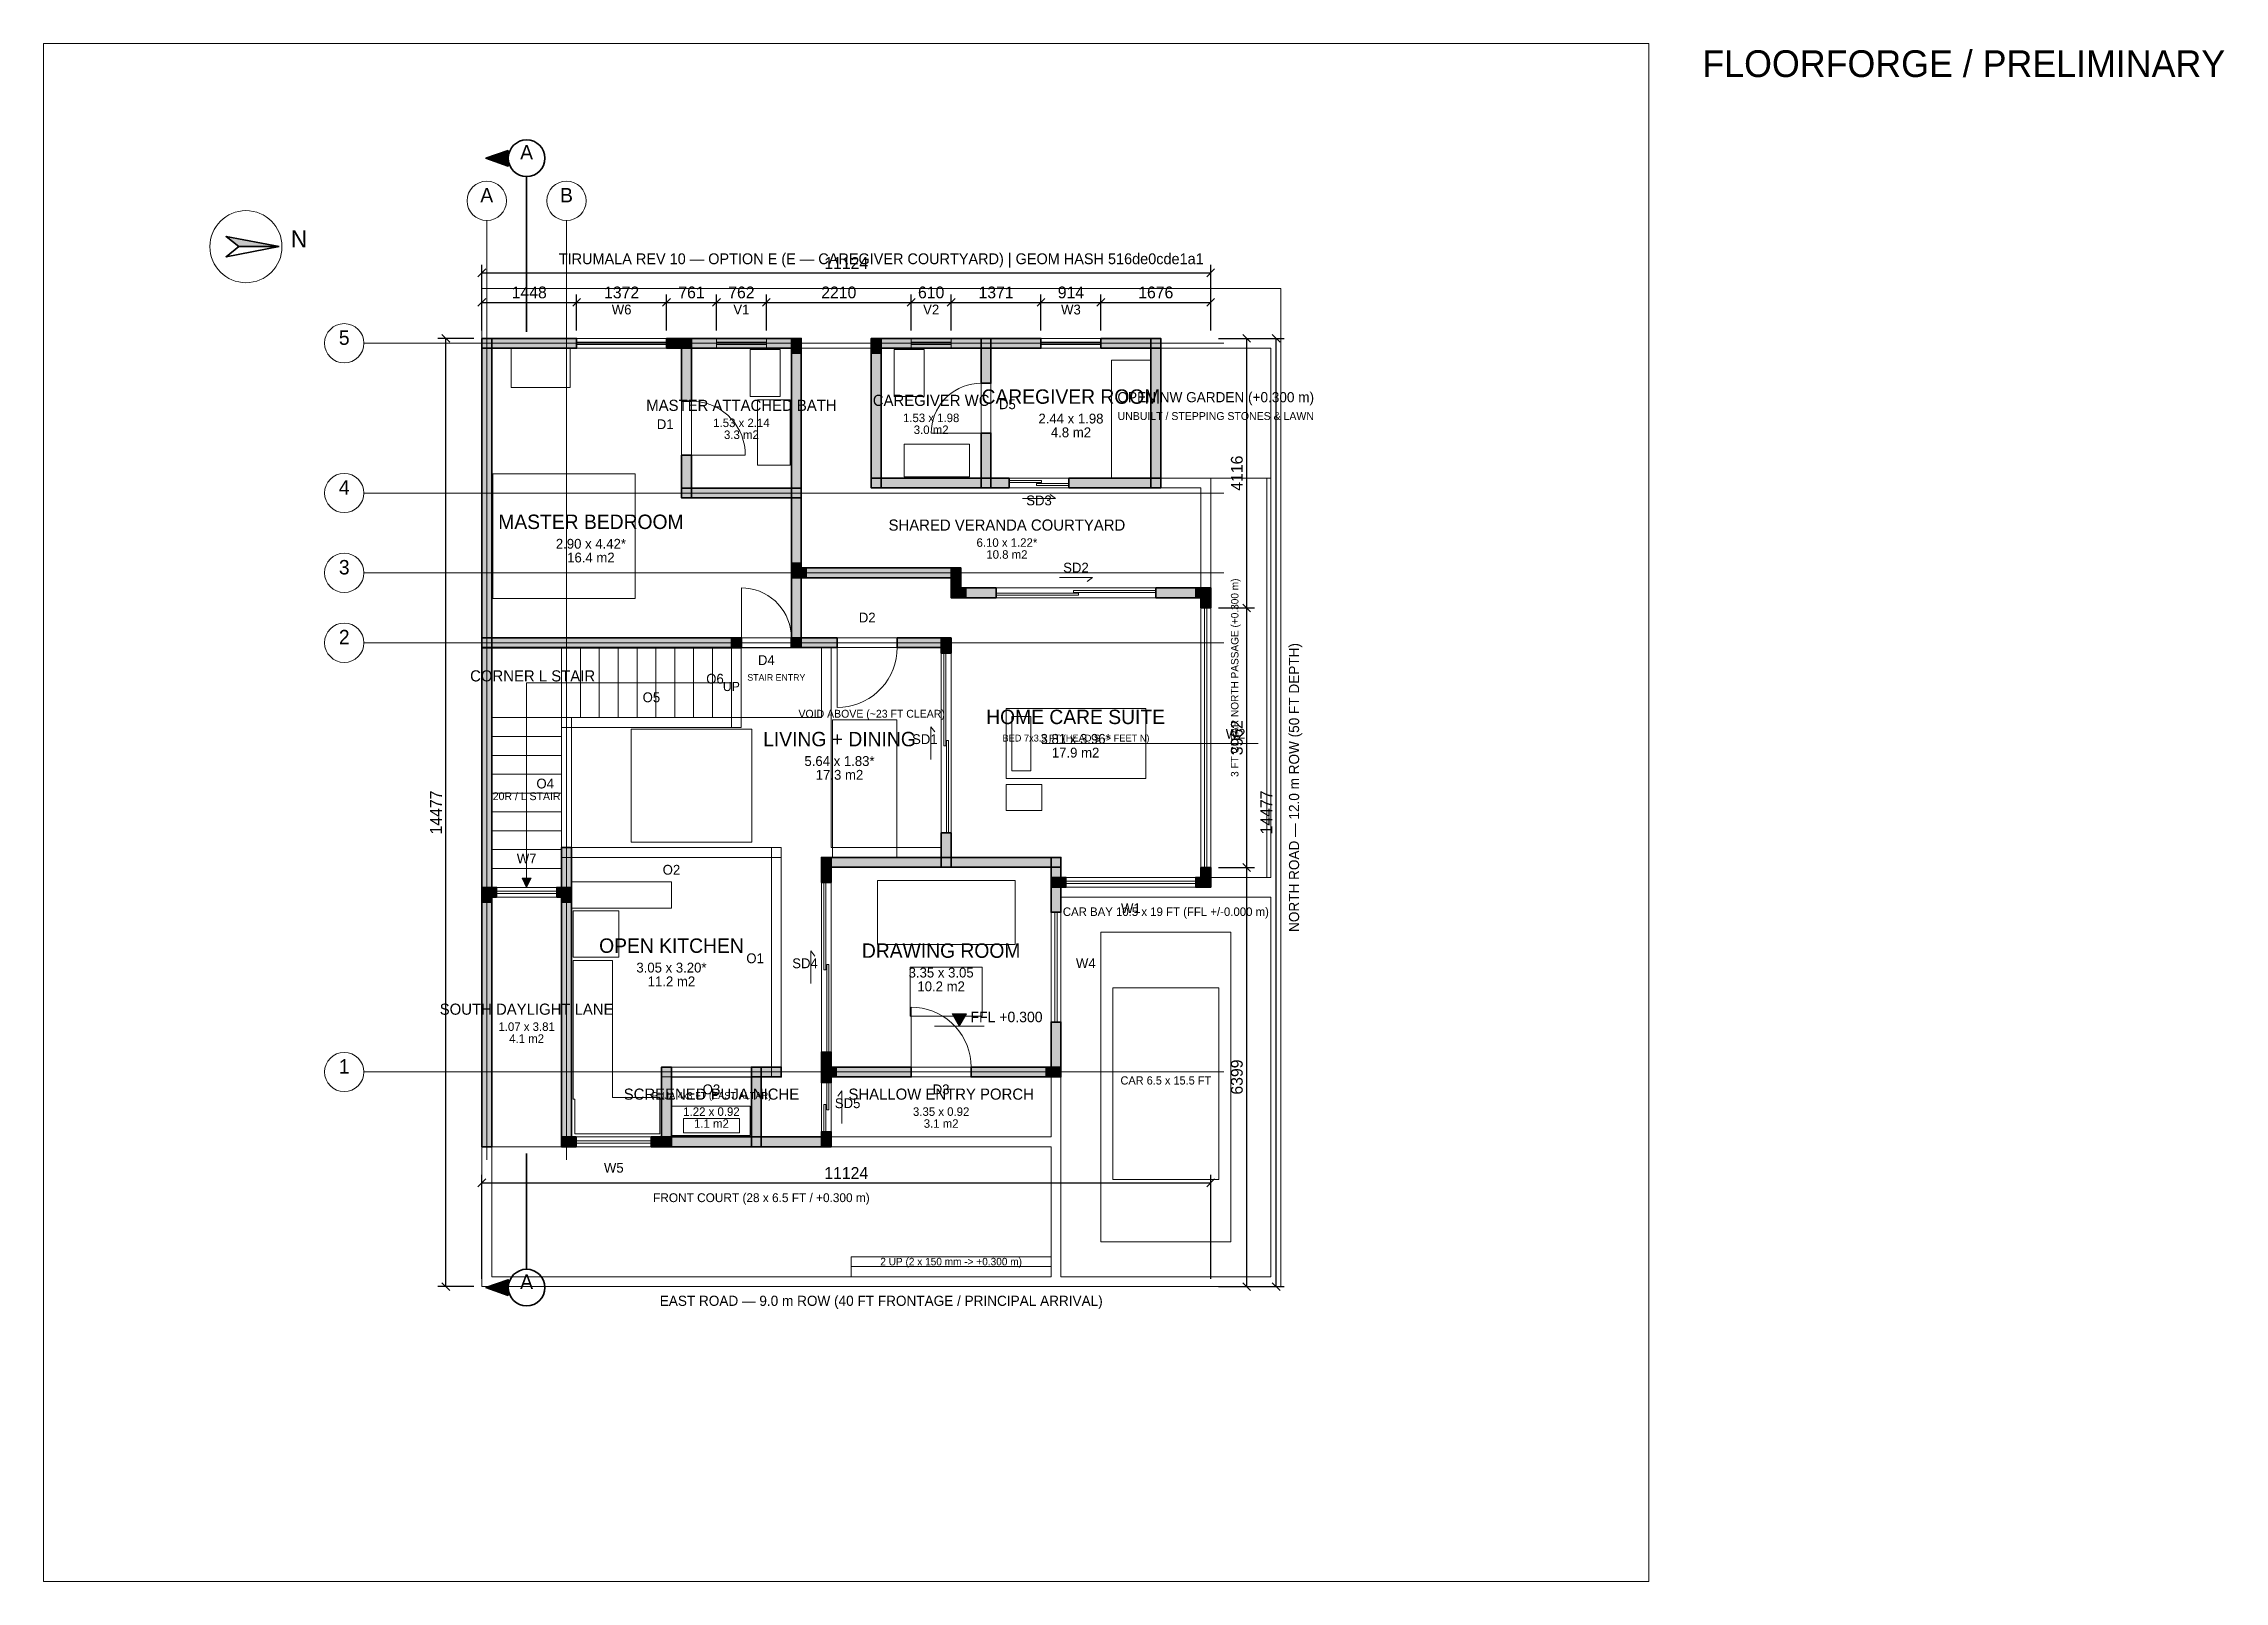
# Paper-space layout 'GROUND' of a CAD drawing. Header units: millimetres. Extents: x 20 to 346, y 30 to 260.
# The model-space entities are those that its viewports show. They can reach past a viewport. Long polylines and large blocks are cut down to what shows.
import ezdxf
from ezdxf.enums import TextEntityAlignment as Align

# ---------------------------------------------------------------- set-up
doc = ezdxf.new("R2010")
doc.units = ezdxf.units.MM
for name, color, linetype, lineweight in [('A-ANNO', 7, 'Continuous', 18), ('A-DIMS', 7, 'Continuous', 13), ('A-DOOR', 3, 'Continuous', 18), ('A-FLOR', 8, 'Continuous', 13), ('A-FURN', 8, 'Continuous', 13), ('A-GRID', 8, 'Continuous', 13), ('A-LAND', 3, 'Continuous', 13), ('A-LEVL', 7, 'Continuous', 13), ('A-SECT', 1, 'Continuous', 35), ('A-SITE', 8, 'Continuous', 18), ('A-STAIR', 7, 'Continuous', 18), ('A-TAGS', 1, 'Continuous', 13), ('A-WALL', 7, 'Continuous', 35), ('A-WIND', 4, 'Continuous', 18)]:
    doc.layers.add(name, color=color, linetype=linetype, lineweight=lineweight)
doc.dimstyles.new('FF-ARCH', dxfattribs={"dimtxt": 180, "dimasz": 90, "dimexe": 120, "dimexo": 120, "dimgap": 60, "dimtad": 1, "dimdec": 0, "dimtsz": 60, "dimcen": 2.5, "dimazin": 3, "dimtfac": 1, "dimtmove": 0, "dimatfit": 3})

msp = doc.modelspace()

# ---------------------------------------------------------------- hatches: boundary and pattern name
at = {"layer": 'A-LEVL'}
msp.add_hatch(color=7, dxfattribs=at).paths.add_polyline_path([(7178, 4167), (7398, 4167), (7288, 3977)])
at = {"layer": 'A-SECT'}
for points in [[(404, 17347), (64, 17227), (404, 17107)], [(404, -135), (64, -15), (404, 105)]]:
    msp.add_hatch(color=7, dxfattribs=at).paths.add_polyline_path(points)
at = {"layer": 'A-STAIR'}
msp.add_hatch(color=7, dxfattribs=at).paths.add_polyline_path([(684.5, 6096), (754.5, 6236), (614.5, 6236)])
at = {"layer": 'A-WALL'}
for points in [[(-3093, 15877), (-3901.5, 16031), (-3709, 15877)], [(1, 14402), (1, 14477), (151, 14477), (151, 9830), (151, 9755), (1, 9755), (1, 14402)], [(76, 14327), (1, 14327), (1, 14477), (1448, 14477), (1448, 14327), (76, 14327)], [(3199, 14477), (3199, 14327), (2820, 14327), (2820, 14477), (3124, 14477), (3199, 14477)], [(3049, 14477), (3199, 14477), (3199, 13518), (3049, 13518), (3049, 14402), (3049, 14477)], [(4801, 14477), (4876, 14477), (4876, 14327), (3124, 14327), (3049, 14327), (3049, 14477), (4801, 14477)], [(4726, 14402), (4726, 14477), (4876, 14477), (4876, 14327), (4876, 14252), (4726, 14252), (4726, 14402)], [(4726, 14327), (4726, 14402), (4876, 14402), (4876, 12116), (4876, 12041), (4726, 12041), (4726, 14327)], [(5945, 14402), (5945, 14477), (6095, 14477), (6095, 14327), (6095, 14252), (5945, 14252), (5945, 14402)], [(7696, 14477), (7771, 14477), (7771, 14327), (6020, 14327), (5945, 14327), (5945, 14477), (7696, 14477)], [(5945, 14327), (5945, 14402), (6095, 14402), (6095, 12268), (6095, 12193), (5945, 12193), (5945, 14327)], [(7621, 14477), (7771, 14477), (7771, 13792), (7621, 13792), (7621, 14402), (7621, 14477)], [(7696, 14327), (7621, 14327), (7621, 14477), (8534, 14477), (8534, 14327), (7696, 14327)], [(10362, 14477), (10362, 14327), (9448, 14327), (9448, 14477), (10287, 14477), (10362, 14477)], [(10212, 14402), (10212, 14477), (10362, 14477), (10362, 12268), (10362, 12193), (10212, 12193), (10212, 14402)], [(7771, 12268), (7771, 12193), (7621, 12193), (7621, 13030), (7771, 13030), (7771, 12268)], [(3199, 12116), (3199, 12041), (3049, 12041), (3049, 12695), (3199, 12695), (3199, 12116)], [(7696, 12343), (7771, 12343), (7771, 12193), (6020, 12193), (5945, 12193), (5945, 12343), (7696, 12343)], [(7696, 12193), (7621, 12193), (7621, 12343), (8047, 12343), (8047, 12193), (7696, 12193)], [(10362, 12343), (10362, 12193), (8961, 12193), (8961, 12343), (10287, 12343), (10362, 12343)], [(4801, 12191), (4876, 12191), (4876, 12041), (3124, 12041), (3049, 12041), (3049, 12191), (4801, 12191)], [(4726, 12116), (4726, 12191), (4876, 12191), (4876, 10972), (4876, 10897), (4726, 10897), (4726, 12116)], [(4726, 10972), (4726, 11047), (4876, 11047), (4876, 10897), (4876, 10822), (4726, 10822), (4726, 10972)], [(4726, 10897), (4726, 10972), (4876, 10972), (4876, 9830), (4876, 9755), (4726, 9755), (4726, 10897)], [(4876, 10972), (4951, 10972), (4951, 10822), (4801, 10822), (4726, 10822), (4726, 10972), (4876, 10972)], [(7237, 10972), (7312, 10972), (7312, 10822), (4876, 10822), (4801, 10822), (4801, 10972), (7237, 10972)], [(7162, 10897), (7162, 10972), (7312, 10972), (7312, 10667), (7312, 10592), (7162, 10592), (7162, 10897)], [(7162, 10667), (7162, 10742), (7312, 10742), (7312, 10592), (7312, 10517), (7162, 10517), (7162, 10667)], [(7312, 10667), (7387, 10667), (7387, 10517), (7237, 10517), (7162, 10517), (7162, 10667), (7312, 10667)], [(7312, 10517), (7237, 10517), (7237, 10667), (7849, 10667), (7849, 10517), (7312, 10517)], [(11049, 10667), (11049, 10517), (10287, 10517), (10287, 10667), (10974, 10667), (11049, 10667)], [(11049, 10667), (11124, 10667), (11124, 10517), (10974, 10517), (10899, 10517), (10899, 10667), (11049, 10667)], [(10974, 10667), (11124, 10667), (11124, 10361), (10974, 10361), (10974, 10592), (10974, 10667)], [(3884, 9905), (3959, 9905), (3959, 9755), (76, 9755), (1, 9755), (1, 9905), (3884, 9905)], [(1, 9829), (1, 9904), (151, 9904), (151, 6021), (151, 5946), (1, 5946), (1, 9829)], [(3884, 9904), (3959, 9904), (3959, 9754), (76, 9754), (1, 9754), (1, 9904), (3884, 9904)], [(3884, 9755), (3809, 9755), (3809, 9905), (3962, 9905), (3962, 9755), (3884, 9755)], [(4876, 9905), (4876, 9755), (4724, 9755), (4724, 9905), (4801, 9905), (4876, 9905)], [(4801, 9755), (4726, 9755), (4726, 9905), (5425, 9905), (5425, 9755), (4801, 9755)], [(7162, 9905), (7162, 9755), (6339, 9755), (6339, 9905), (7087, 9905), (7162, 9905)], [(7012, 9905), (7162, 9905), (7162, 9670), (7012, 9670), (7012, 9830), (7012, 9905)], [(1218, 6629), (1218, 6704), (1368, 6704), (1368, 6021), (1368, 5946), (1218, 5946), (1218, 6629)], [(7162, 6477), (7162, 6402), (7012, 6402), (7012, 6927), (7162, 6927), (7162, 6477)], [(5183, 6552), (5333, 6552), (5333, 6172), (5183, 6172), (5183, 6477), (5183, 6552)], [(7087, 6552), (7162, 6552), (7162, 6402), (5258, 6402), (5183, 6402), (5183, 6552), (7087, 6552)], [(8763, 6552), (8838, 6552), (8838, 6402), (7087, 6402), (7012, 6402), (7012, 6552), (8763, 6552)], [(8688, 6477), (8688, 6552), (8838, 6552), (8838, 6172), (8838, 6097), (8688, 6097), (8688, 6477)], [(11124, 6172), (11124, 6097), (10974, 6097), (10974, 6399), (11124, 6399), (11124, 6172)], [(1, 6021), (1, 6096), (151, 6096), (151, 5946), (151, 5871), (1, 5871), (1, 6021)], [(151, 6096), (226, 6096), (226, 5946), (76, 5946), (1, 5946), (1, 6096), (151, 6096)], [(1, 5946), (1, 6021), (151, 6021), (151, 2210), (151, 2135), (1, 2135), (1, 5946)], [(151, 5946), (76, 5946), (76, 6096), (189.5, 6096), (189.5, 5946), (151, 5946)], [(1293, 6096), (1368, 6096), (1368, 5946), (1218, 5946), (1143, 5946), (1143, 6096), (1293, 6096)], [(1293, 6096), (1293, 5946), (1179.5, 5946), (1179.5, 6096), (1218, 6096), (1293, 6096)], [(1218, 6021), (1218, 6096), (1368, 6096), (1368, 5946), (1368, 5871), (1218, 5871), (1218, 6021)], [(1218, 5946), (1218, 6021), (1368, 6021), (1368, 2210), (1368, 2135), (1218, 2135), (1218, 5946)], [(8688, 6247), (8838, 6247), (8838, 5715), (8688, 5715), (8688, 6172), (8688, 6247)], [(8763, 6097), (8688, 6097), (8688, 6247), (8915, 6247), (8915, 6097), (8763, 6097)], [(11124, 6247), (11124, 6097), (10896, 6097), (10896, 6247), (11049, 6247), (11124, 6247)], [(8838, 3277), (8838, 3202), (8688, 3202), (8688, 4039), (8838, 4039), (8838, 3277)], [(2744, 3277), (2744, 3352), (2894, 3352), (2894, 2210), (2894, 2135), (2744, 2135), (2744, 3277)], [(4116, 3277), (4116, 3352), (4266, 3352), (4266, 2210), (4266, 2135), (4116, 2135), (4116, 3277)], [(4496, 3352), (4571, 3352), (4571, 3202), (4191, 3202), (4116, 3202), (4116, 3352), (4496, 3352)], [(5333, 3277), (5333, 3202), (5183, 3202), (5183, 3581), (5333, 3581), (5333, 3277)], [(5183, 3277), (5183, 3352), (5333, 3352), (5333, 3202), (5333, 3127), (5183, 3127), (5183, 3277)], [(5333, 3352), (5408, 3352), (5408, 3202), (5258, 3202), (5183, 3202), (5183, 3352), (5333, 3352)], [(5333, 3202), (5258, 3202), (5258, 3352), (6553, 3352), (6553, 3202), (5333, 3202)], [(8763, 3352), (8763, 3202), (7467, 3202), (7467, 3352), (8688, 3352), (8763, 3352)], [(8763, 3352), (8838, 3352), (8838, 3202), (8688, 3202), (8613, 3202), (8613, 3352), (8763, 3352)], [(5183, 3277), (5333, 3277), (5333, 3115), (5183, 3115), (5183, 3202), (5183, 3277)], [(5333, 2285), (5333, 2210), (5183, 2210), (5183, 2365), (5333, 2365), (5333, 2285)], [(5183, 2285), (5183, 2360), (5333, 2360), (5333, 2210), (5333, 2135), (5183, 2135), (5183, 2285)], [(1293, 2135), (1218, 2135), (1218, 2285), (1443, 2285), (1443, 2135), (1293, 2135)], [(2894, 2285), (2894, 2135), (2586, 2135), (2586, 2285), (2819, 2285), (2894, 2285)], [(4191, 2285), (4266, 2285), (4266, 2135), (2819, 2135), (2744, 2135), (2744, 2285), (4191, 2285)], [(5258, 2285), (5333, 2285), (5333, 2135), (4191, 2135), (4116, 2135), (4116, 2285), (5258, 2285)]]:
    msp.add_hatch(color=7, dxfattribs=at).paths.add_polyline_path(points)

# ---------------------------------------------------------------- linework, layer by layer
at = {"layer": 'A-ANNO'}
msp.add_line((8551, 8290.5), (11850, 8290.5), dxfattribs=at)
msp.add_circle((-3599, 15877), 550, dxfattribs=at)
at = {"layer": 'A-DOOR'}
for p, q in [((7621, 13030), (6859, 13030)), ((3199, 12695), (4022, 12695)), ((8254, 12033), (8754, 12033)), ((8754, 12033), (8674, 12093)), ((3962, 9905), (3962, 10667)), ((8818, 10827), (9318, 10827)), ((9318, 10827), (9238, 10767)), ((3809, 8537), (3809, 9904)), ((3959, 8537), (3959, 9904)), ((5425, 9755), (5425, 8841)), ((1218, 6554), (1218, 8687)), ((1218, 8687), (3959, 8687)), ((1368, 6554), (1368, 8687)), ((1218, 8537), (3959, 8537)), ((6852, 8048.5), (6852, 8548.5)), ((6852, 8548.5), (6912, 8468.5)), ((1218, 6704), (4571, 6704)), ((4421, 3202), (4421, 6704)), ((4571, 3202), (4571, 6704)), ((1218, 6554), (4571, 6554)), ((5023, 4626.5), (5023, 5126.5)), ((5023, 5126.5), (5083, 5046.5)), ((6553, 3352), (6553, 4266)), ((2744, 3352), (4266, 3352)), ((2744, 3202), (4266, 3202)), ((5493, 2990), (5433, 2910)), ((5493, 2490), (5493, 2990))]:
    msp.add_line(p, q, dxfattribs=at)
for points in [[(7621, 13792), (7550.7, 13788.7), (7481, 13779), (7412.5, 13762.9), (7345.7, 13740.5), (7281.3, 13712.1), (7219.9, 13677.9), (7161.8, 13638.1), (7107.6, 13593.1), (7057.9, 13543.4), (7012.9, 13489.2), (6973.1, 13431.1), (6938.9, 13369.7), (6910.5, 13305.3), (6888.1, 13238.5), (6872, 13170), (6862.3, 13100.3), (6859, 13030)], [(3199, 13518), (3274.9, 13514.5), (3350.2, 13504), (3424.2, 13486.6), (3496.3, 13462.4), (3565.8, 13431.7), (3632.3, 13394.7), (3695, 13351.8), (3753.5, 13303.2), (3807.2, 13249.5), (3855.8, 13191), (3898.7, 13128.3), (3935.7, 13061.8), (3966.4, 12992.3), (3990.6, 12920.2), (4008, 12846.2), (4018.5, 12770.9), (4022, 12695)], [(4724, 9905), (4720.7, 9975.3), (4711, 10045), (4694.9, 10113.5), (4672.5, 10180.3), (4644.1, 10244.7), (4609.9, 10306.1), (4570.1, 10364.2), (4525.1, 10418.4), (4475.4, 10468.1), (4421.2, 10513.1), (4363.1, 10552.9), (4301.7, 10587.1), (4237.3, 10615.5), (4170.5, 10637.9), (4102, 10654), (4032.3, 10663.7), (3962, 10667)], [(6339, 9755), (6335.1, 9670.7), (6323.4, 9587.1), (6304.1, 9504.9), (6277.3, 9424.8), (6243.2, 9347.6), (6202.1, 9273.8), (6154.4, 9204.2), (6100.5, 9139.2), (6040.8, 9079.5), (5975.8, 9025.6), (5906.2, 8977.9), (5832.4, 8936.8), (5755.2, 8902.7), (5675.1, 8875.9), (5592.9, 8856.6), (5509.3, 8844.9), (5425, 8841)], [(7467, 3352), (7463.1, 3436.3), (7451.4, 3519.9), (7432.1, 3602.1), (7405.3, 3682.2), (7371.2, 3759.4), (7330.1, 3833.2), (7282.4, 3902.8), (7228.5, 3967.8), (7168.8, 4027.5), (7103.8, 4081.4), (7034.2, 4129.1), (6960.4, 4170.2), (6883.2, 4204.3), (6803.1, 4231.1), (6720.9, 4250.4), (6637.3, 4262.1), (6553, 4266)]]:
    msp.add_lwpolyline(points, dxfattribs=at)
for points in [[(8047, 12274), (8544, 12274), (8544, 12306), (8047, 12306)], [(8464, 12230), (8961, 12230), (8961, 12262), (8464, 12262)], [(7849, 10586), (9108, 10586), (9108, 10554), (7849, 10554)], [(9028, 10630), (10287, 10630), (10287, 10598), (9028, 10598)], [(7049, 8258.5), (7049, 9670), (7081, 9670), (7081, 8258.5)], [(7093, 6927), (7093, 8338.5), (7125, 8338.5), (7125, 6927)], [(5220, 4836.5), (5220, 6172), (5252, 6172), (5252, 4836.5)], [(5264, 3581), (5264, 4916.5), (5296, 4916.5), (5296, 3581)], [(5296, 2700), (5296, 3115), (5264, 3115), (5264, 2700)], [(5252, 2365), (5252, 2780), (5220, 2780), (5220, 2365)]]:
    msp.add_lwpolyline(points, close=True, dxfattribs=at)
at = {"layer": 'A-FLOR'}
for points in [[(1368, 2135), (1293, 2135), (1218, 2135), (151, 2135), (1, 2135), (1, 5871), (1, 5946), (1, 6021), (1, 6096), (1, 9754), (1, 9755), (1, 9829), (1, 9904), (1, 9905), (1, 14327), (1, 14402), (1, 14477), (151, 14477), (3049, 14477), (3124, 14477), (3199, 14477), (4726, 14477), (4801, 14477), (4876, 14477), (4876, 14402), (4876, 14327), (5945, 14327), (5945, 14402), (5945, 14477), (6095, 14477), (7621, 14477), (7696, 14477), (7771, 14477), (10212, 14477), (10287, 14477), (10362, 14477), (10362, 14327), (10362, 12343), (10362, 12268), (10362, 12193), (10974, 12193), (10974, 10667), (11049, 10667), (11124, 10667), (11124, 10517), (11124, 6247), (11124, 6172), (11124, 6097), (10974, 6097), (8838, 6097), (8838, 3352), (8838, 3277), (8838, 3202), (8763, 3202), (8688, 3202), (8688, 2285), (5333, 2285), (5333, 2210), (5333, 2135), (5183, 2135), (4266, 2135), (4191, 2135), (4116, 2135), (2894, 2135), (2819, 2135), (2744, 2135), (1368, 2135)], [(151, 9905), (4726, 9905), (4726, 12041), (3049, 12041), (3049, 14327), (151, 14327)], [(3199, 12191), (4726, 12191), (4726, 14327), (3199, 14327)], [(4876, 10972), (7312, 10972), (7312, 10667), (10974, 10667), (10974, 12193), (5945, 12193), (5945, 14327), (4876, 14327)], [(6095, 12343), (7621, 12343), (7621, 14327), (6095, 14327)], [(7771, 12343), (10212, 12343), (10212, 14327), (7771, 14327)], [(7162, 6552), (8838, 6552), (8838, 6247), (10974, 6247), (10974, 10517), (7162, 10517), (7162, 10822), (4876, 10822), (4876, 9905), (7162, 9905)], [(151, 6096), (1218, 6096), (1218, 8687), (3809, 8687), (3809, 9754), (151, 9754)], [(4266, 2285), (5183, 2285), (5183, 6552), (7012, 6552), (7012, 9755), (3959, 9755), (3959, 8537), (1368, 8537), (1368, 6704), (4571, 6704), (4571, 3202), (4266, 3202)], [(7012, 6704), (7012, 9755), (5333, 9755), (5333, 6704)], [(1368, 2285), (2744, 2285), (2744, 3352), (4421, 3352), (4421, 6554), (1368, 6554)], [(5333, 3352), (8688, 3352), (8688, 6402), (5333, 6402)], [(151, 2135), (1218, 2135), (1218, 5946), (151, 5946)], [(2894, 2285), (4116, 2285), (4116, 3202), (2894, 3202)], [(5333, 2285), (8688, 2285), (8688, 3202), (5333, 3202)]]:
    msp.add_lwpolyline(points, close=True, dxfattribs=at)
at = {"layer": 'A-FURN'}
for points in [[(1349, 13727), (1349, 14327), (449, 14327), (449, 13727)], [(4556, 13587), (4556, 14307), (4096, 14307), (4096, 13587)], [(6751, 13587), (6751, 14307), (6291, 14307), (6291, 13587)], [(10212, 12343), (10212, 14143), (9612, 14143), (9612, 12343)], [(4706, 12541), (4706, 13541), (4206, 13541), (4206, 12541)], [(7445, 12363), (7445, 12863), (6445, 12863), (6445, 12363)], [(2341, 10507), (2341, 12407), (171, 12407), (171, 10507)], [(6333, 6554), (6333, 8654), (5353, 8654), (5353, 6554)], [(10135, 7757.5), (10135, 8824.5), (8001, 8824.5), (8001, 7757.5)], [(8091, 7877), (8381, 7877), (8381, 8704), (8091, 8704)], [(4120, 6788), (4120, 8512), (2280, 8512), (2280, 6788)], [(8549.3, 7270), (8549.3, 7666), (8001.3, 7666), (8001.3, 7270)], [(2894.5, 6179), (2894.5, 5779), (1368, 5779), (1368, 6179)], [(8138, 5222), (8138, 6202), (6038, 6202), (6038, 5222)], [(2093, 5029), (2093, 5739), (1393, 5739), (1393, 5029)], [(9449, 686), (11430, 686), (11430, 5410), (9449, 5410)], [(1418, 2335), (1418, 2860), (1393, 2860), (1393, 4979), (1993, 4979), (1993, 2885), (2719, 2885), (2719, 2335)], [(7638, 4127), (7638, 4877), (6538, 4877), (6538, 4127)], [(9629, 1636), (11250, 1636), (11250, 4560), (9629, 4560)], [(2896, 2286), (4115, 2286), (4115, 3200), (2896, 3200)], [(4094, 2305), (4094, 2755), (2894, 2755), (2894, 2305)], [(3076, 2346), (3935, 2346), (3935, 2566), (3076, 2566)]]:
    msp.add_lwpolyline(points, close=True, dxfattribs=at)
at = {"layer": 'A-GRID'}
for p, q in [((76, 1935), (76, 16277)), ((1293, 1935), (1293, 16277)), ((-1799, 14402), (11324, 14402)), ((-1799, 12116), (11324, 12116)), ((-1799, 10897), (11324, 10897)), ((-1799, 9830), (11324, 9830)), ((-1799, 3277), (11324, 3277))]:
    msp.add_line(p, q, dxfattribs=at)
for centre in [(76, 16577), (1293, 16577), (-2099, 14402), (-2099, 12116), (-2099, 10897), (-2099, 9830), (-2099, 3277)]:
    msp.add_circle(centre, 300, dxfattribs=at)
at = {"layer": 'A-LAND'}
msp.add_line((11980, 6248), (11980, 12344), dxfattribs=at)
for points in [[(10363, 12344), (12040, 12344), (12040, 14326), (10363, 14326)], [(11125, 6248), (12040, 6248), (12040, 12344), (11125, 12344)]]:
    msp.add_lwpolyline(points, close=True, dxfattribs=at)
at = {"layer": 'A-LEVL'}
msp.add_line((6908, 3977), (7668, 3977), dxfattribs=at)
msp.add_lwpolyline([(7178, 4167), (7398, 4167), (7288, 3977)], close=True, dxfattribs=at)
at = {"layer": 'A-SECT'}
for p, q in [((684, 16647), (684, 16947)), ((684, 14577), (684, 16647)), ((684, 2035), (684, 565)), ((684, 565), (684, 265))]:
    msp.add_line(p, q, dxfattribs=at)
for points in [[(404, 17347), (64, 17227), (404, 17107)], [(404, -135), (64, -15), (404, 105)]]:
    msp.add_lwpolyline(points, close=True, dxfattribs=at)
for centre in [(684, 17227), (684, -15)]:
    msp.add_circle(centre, 280, dxfattribs=at)
at = {"layer": 'A-SITE'}
for points in [[(0, 0), (12192, 0), (12192, 15240), (0, 15240)], [(8839, 152), (12040, 152), (12040, 5944), (8839, 5944)], [(152, 152), (5639, 152), (5639, 457), (8687, 457), (8687, 2134), (152, 2134)]]:
    msp.add_lwpolyline(points, close=True, dxfattribs=at)
at = {"layer": 'A-STAIR'}
msp.add_line((5639, 305), (8687, 305), dxfattribs=at)
for points in [[(151, 8687), (1218, 8687), (1218, 9754), (151, 9754)], [(1218, 8687), (1505.9, 8687), (1505.9, 9754), (1218, 9754)], [(1505.9, 8687), (1793.8, 8687), (1793.8, 9754), (1505.9, 9754)], [(1793.8, 8687), (2081.7, 8687), (2081.7, 9754), (1793.8, 9754)], [(2081.7, 8687), (2369.6, 8687), (2369.6, 9754), (2081.7, 9754)], [(2369.6, 8687), (2657.4, 8687), (2657.4, 9754), (2369.6, 9754)], [(2657.4, 8687), (2945.3, 8687), (2945.3, 9754), (2657.4, 9754)], [(2945.3, 8687), (3233.2, 8687), (3233.2, 9754), (2945.3, 9754)], [(3233.2, 8687), (3521.1, 8687), (3521.1, 9754), (3233.2, 9754)], [(3521.1, 8687), (3809, 8687), (3809, 9754), (3521.1, 9754)], [(3809, 8687), (5182, 8687), (5182, 9754), (3809, 9754)], [(151, 8399.1), (1218, 8399.1), (1218, 8687), (151, 8687)], [(151, 8111.2), (1218, 8111.2), (1218, 8399.1), (151, 8399.1)], [(151, 7823.3), (1218, 7823.3), (1218, 8111.2), (151, 8111.2)], [(151, 7535.4), (1218, 7535.4), (1218, 7823.3), (151, 7823.3)], [(151, 7247.6), (1218, 7247.6), (1218, 7535.4), (151, 7535.4)], [(151, 6959.7), (1218, 6959.7), (1218, 7247.6), (151, 7247.6)], [(151, 6671.8), (1218, 6671.8), (1218, 6959.7), (151, 6959.7)], [(151, 6383.9), (1218, 6383.9), (1218, 6671.8), (151, 6671.8)], [(151, 6096), (1218, 6096), (1218, 6383.9), (151, 6383.9)], [(684.5, 6096), (754.5, 6236), (614.5, 6236)], [(5639, 152), (8687, 152), (8687, 457), (5639, 457)]]:
    msp.add_lwpolyline(points, close=True, dxfattribs=at)
msp.add_lwpolyline([(3809, 9220.5), (684.5, 9220.5), (684.5, 6096)], dxfattribs=at)
at = {"layer": 'A-WALL'}
for points in [[(-3093, 15877), (-3901.5, 16031), (-3709, 15877)], [(-3093, 15877), (-3901.5, 15723), (-3709, 15877)], [(1, 14402), (1, 14477), (151, 14477), (151, 9830), (151, 9755), (1, 9755), (1, 14402)], [(76, 14327), (1, 14327), (1, 14477), (1448, 14477), (1448, 14327), (76, 14327)], [(3199, 14477), (3199, 14327), (2820, 14327), (2820, 14477), (3124, 14477), (3199, 14477)], [(3049, 14477), (3199, 14477), (3199, 13518), (3049, 13518), (3049, 14402), (3049, 14477)], [(4801, 14477), (4876, 14477), (4876, 14327), (3124, 14327), (3049, 14327), (3049, 14477), (4801, 14477)], [(4726, 14402), (4726, 14477), (4876, 14477), (4876, 14327), (4876, 14252), (4726, 14252), (4726, 14402)], [(4726, 14327), (4726, 14402), (4876, 14402), (4876, 12116), (4876, 12041), (4726, 12041), (4726, 14327)], [(5945, 14402), (5945, 14477), (6095, 14477), (6095, 14327), (6095, 14252), (5945, 14252), (5945, 14402)], [(7696, 14477), (7771, 14477), (7771, 14327), (6020, 14327), (5945, 14327), (5945, 14477), (7696, 14477)], [(5945, 14327), (5945, 14402), (6095, 14402), (6095, 12268), (6095, 12193), (5945, 12193), (5945, 14327)], [(7621, 14477), (7771, 14477), (7771, 13792), (7621, 13792), (7621, 14402), (7621, 14477)], [(7696, 14327), (7621, 14327), (7621, 14477), (8534, 14477), (8534, 14327), (7696, 14327)], [(10362, 14477), (10362, 14327), (9448, 14327), (9448, 14477), (10287, 14477), (10362, 14477)], [(10212, 14402), (10212, 14477), (10362, 14477), (10362, 12268), (10362, 12193), (10212, 12193), (10212, 14402)], [(7771, 12268), (7771, 12193), (7621, 12193), (7621, 13030), (7771, 13030), (7771, 12268)], [(3199, 12116), (3199, 12041), (3049, 12041), (3049, 12695), (3199, 12695), (3199, 12116)], [(7696, 12343), (7771, 12343), (7771, 12193), (6020, 12193), (5945, 12193), (5945, 12343), (7696, 12343)], [(7696, 12193), (7621, 12193), (7621, 12343), (8047, 12343), (8047, 12193), (7696, 12193)], [(10362, 12343), (10362, 12193), (8961, 12193), (8961, 12343), (10287, 12343), (10362, 12343)], [(4801, 12191), (4876, 12191), (4876, 12041), (3124, 12041), (3049, 12041), (3049, 12191), (4801, 12191)], [(4726, 12116), (4726, 12191), (4876, 12191), (4876, 10972), (4876, 10897), (4726, 10897), (4726, 12116)], [(4726, 10972), (4726, 11047), (4876, 11047), (4876, 10897), (4876, 10822), (4726, 10822), (4726, 10972)], [(4726, 10897), (4726, 10972), (4876, 10972), (4876, 9830), (4876, 9755), (4726, 9755), (4726, 10897)], [(4876, 10972), (4951, 10972), (4951, 10822), (4801, 10822), (4726, 10822), (4726, 10972), (4876, 10972)], [(7237, 10972), (7312, 10972), (7312, 10822), (4876, 10822), (4801, 10822), (4801, 10972), (7237, 10972)], [(7162, 10897), (7162, 10972), (7312, 10972), (7312, 10667), (7312, 10592), (7162, 10592), (7162, 10897)], [(7162, 10667), (7162, 10742), (7312, 10742), (7312, 10592), (7312, 10517), (7162, 10517), (7162, 10667)], [(7312, 10667), (7387, 10667), (7387, 10517), (7237, 10517), (7162, 10517), (7162, 10667), (7312, 10667)], [(7312, 10517), (7237, 10517), (7237, 10667), (7849, 10667), (7849, 10517), (7312, 10517)], [(11049, 10667), (11049, 10517), (10287, 10517), (10287, 10667), (10974, 10667), (11049, 10667)], [(11049, 10667), (11124, 10667), (11124, 10517), (10974, 10517), (10899, 10517), (10899, 10667), (11049, 10667)], [(10974, 10667), (11124, 10667), (11124, 10361), (10974, 10361), (10974, 10592), (10974, 10667)], [(3884, 9905), (3959, 9905), (3959, 9755), (76, 9755), (1, 9755), (1, 9905), (3884, 9905)], [(1, 9829), (1, 9904), (151, 9904), (151, 6021), (151, 5946), (1, 5946), (1, 9829)], [(3884, 9904), (3959, 9904), (3959, 9754), (76, 9754), (1, 9754), (1, 9904), (3884, 9904)], [(3884, 9755), (3809, 9755), (3809, 9905), (3962, 9905), (3962, 9755), (3884, 9755)], [(4876, 9905), (4876, 9755), (4724, 9755), (4724, 9905), (4801, 9905), (4876, 9905)], [(4801, 9755), (4726, 9755), (4726, 9905), (5425, 9905), (5425, 9755), (4801, 9755)], [(7162, 9905), (7162, 9755), (6339, 9755), (6339, 9905), (7087, 9905), (7162, 9905)], [(7012, 9905), (7162, 9905), (7162, 9670), (7012, 9670), (7012, 9830), (7012, 9905)], [(1218, 6629), (1218, 6704), (1368, 6704), (1368, 6021), (1368, 5946), (1218, 5946), (1218, 6629)], [(7162, 6477), (7162, 6402), (7012, 6402), (7012, 6927), (7162, 6927), (7162, 6477)], [(5183, 6552), (5333, 6552), (5333, 6172), (5183, 6172), (5183, 6477), (5183, 6552)], [(7087, 6552), (7162, 6552), (7162, 6402), (5258, 6402), (5183, 6402), (5183, 6552), (7087, 6552)], [(8763, 6552), (8838, 6552), (8838, 6402), (7087, 6402), (7012, 6402), (7012, 6552), (8763, 6552)], [(8688, 6477), (8688, 6552), (8838, 6552), (8838, 6172), (8838, 6097), (8688, 6097), (8688, 6477)], [(11124, 6172), (11124, 6097), (10974, 6097), (10974, 6399), (11124, 6399), (11124, 6172)], [(1, 6021), (1, 6096), (151, 6096), (151, 5946), (151, 5871), (1, 5871), (1, 6021)], [(151, 6096), (226, 6096), (226, 5946), (76, 5946), (1, 5946), (1, 6096), (151, 6096)], [(1, 5946), (1, 6021), (151, 6021), (151, 2210), (151, 2135), (1, 2135), (1, 5946)], [(151, 5946), (76, 5946), (76, 6096), (189.5, 6096), (189.5, 5946), (151, 5946)], [(1293, 6096), (1368, 6096), (1368, 5946), (1218, 5946), (1143, 5946), (1143, 6096), (1293, 6096)], [(1293, 6096), (1293, 5946), (1179.5, 5946), (1179.5, 6096), (1218, 6096), (1293, 6096)], [(1218, 6021), (1218, 6096), (1368, 6096), (1368, 5946), (1368, 5871), (1218, 5871), (1218, 6021)], [(1218, 5946), (1218, 6021), (1368, 6021), (1368, 2210), (1368, 2135), (1218, 2135), (1218, 5946)], [(8688, 6247), (8838, 6247), (8838, 5715), (8688, 5715), (8688, 6172), (8688, 6247)], [(8763, 6097), (8688, 6097), (8688, 6247), (8915, 6247), (8915, 6097), (8763, 6097)], [(11124, 6247), (11124, 6097), (10896, 6097), (10896, 6247), (11049, 6247), (11124, 6247)], [(8838, 3277), (8838, 3202), (8688, 3202), (8688, 4039), (8838, 4039), (8838, 3277)], [(2744, 3277), (2744, 3352), (2894, 3352), (2894, 2210), (2894, 2135), (2744, 2135), (2744, 3277)], [(4116, 3277), (4116, 3352), (4266, 3352), (4266, 2210), (4266, 2135), (4116, 2135), (4116, 3277)], [(4496, 3352), (4571, 3352), (4571, 3202), (4191, 3202), (4116, 3202), (4116, 3352), (4496, 3352)], [(5333, 3277), (5333, 3202), (5183, 3202), (5183, 3581), (5333, 3581), (5333, 3277)], [(5183, 3277), (5183, 3352), (5333, 3352), (5333, 3202), (5333, 3127), (5183, 3127), (5183, 3277)], [(5333, 3352), (5408, 3352), (5408, 3202), (5258, 3202), (5183, 3202), (5183, 3352), (5333, 3352)], [(5333, 3202), (5258, 3202), (5258, 3352), (6553, 3352), (6553, 3202), (5333, 3202)], [(8763, 3352), (8763, 3202), (7467, 3202), (7467, 3352), (8688, 3352), (8763, 3352)], [(8763, 3352), (8838, 3352), (8838, 3202), (8688, 3202), (8613, 3202), (8613, 3352), (8763, 3352)], [(5183, 3277), (5333, 3277), (5333, 3115), (5183, 3115), (5183, 3202), (5183, 3277)], [(5333, 2285), (5333, 2210), (5183, 2210), (5183, 2365), (5333, 2365), (5333, 2285)], [(5183, 2285), (5183, 2360), (5333, 2360), (5333, 2210), (5333, 2135), (5183, 2135), (5183, 2285)], [(1293, 2135), (1218, 2135), (1218, 2285), (1443, 2285), (1443, 2135), (1293, 2135)], [(2894, 2285), (2894, 2135), (2586, 2135), (2586, 2285), (2819, 2285), (2894, 2285)], [(4191, 2285), (4266, 2285), (4266, 2135), (2819, 2135), (2744, 2135), (2744, 2285), (4191, 2285)], [(5258, 2285), (5333, 2285), (5333, 2135), (4191, 2135), (4116, 2135), (4116, 2285), (5258, 2285)]]:
    msp.add_lwpolyline(points, close=True, dxfattribs=at)
at = {"layer": 'A-WIND'}
for p, q in [((1448, 14477), (2820, 14477)), ((1448, 14477), (1448, 14327)), ((1448, 14420), (2820, 14420)), ((1448, 14384), (2820, 14384)), ((1448, 14327), (2820, 14327)), ((2820, 14477), (2820, 14327)), ((3581, 14477), (4343, 14477)), ((3581, 14477), (3581, 14327)), ((3581, 14420), (4343, 14420)), ((3581, 14384), (4343, 14384)), ((3581, 14327), (4343, 14327)), ((4343, 14477), (4343, 14327)), ((6553, 14477), (7163, 14477)), ((6553, 14477), (6553, 14327)), ((6553, 14420), (7163, 14420)), ((6553, 14384), (7163, 14384)), ((6553, 14327), (7163, 14327)), ((7163, 14477), (7163, 14327)), ((8534, 14477), (9448, 14477)), ((8534, 14477), (8534, 14327)), ((8534, 14420), (9448, 14420)), ((8534, 14384), (9448, 14384)), ((8534, 14327), (9448, 14327)), ((9448, 14477), (9448, 14327)), ((10974, 6399), (10974, 10361)), ((11124, 10361), (10974, 10361)), ((11031, 6399), (11031, 10361)), ((11067, 6399), (11067, 10361)), ((11124, 6399), (11124, 10361)), ((11124, 6399), (10974, 6399)), ((189.5, 6096), (1179.5, 6096)), ((189.5, 6096), (189.5, 5946)), ((189.5, 6039), (1179.5, 6039)), ((189.5, 6003), (1179.5, 6003)), ((1179.5, 6096), (1179.5, 5946)), ((8915, 6247), (10896, 6247)), ((8915, 6097), (8915, 6247)), ((8915, 6190), (10896, 6190)), ((8915, 6154), (10896, 6154)), ((8915, 6097), (10896, 6097)), ((10896, 6097), (10896, 6247)), ((189.5, 5946), (1179.5, 5946)), ((8688, 4039), (8688, 5715)), ((8838, 5715), (8688, 5715)), ((8745, 4039), (8745, 5715)), ((8781, 4039), (8781, 5715)), ((8838, 4039), (8838, 5715)), ((8838, 4039), (8688, 4039)), ((1443, 2285), (2586, 2285)), ((1443, 2135), (1443, 2285)), ((1443, 2228), (2586, 2228)), ((1443, 2192), (2586, 2192)), ((1443, 2135), (2586, 2135)), ((2586, 2135), (2586, 2285))]:
    msp.add_line(p, q, dxfattribs=at)

# ---------------------------------------------------------------- texts
at = {"layer": 'A-ANNO'}
for s, height, p in [('N', 260, (-2789, 15787)), ('TIRUMALA REV 10 — OPTION E (E — CAREGIVER COURTYARD) | GEOM HASH 516de0cde1a1', 165, (6096, 15560)), ('CAREGIVER ROOM', 220, (8991.5, 13412)), ('MASTER ATTACHED BATH', 170, (3962.5, 13318.5)), ('CAREGIVER WC', 170, (6858, 13394.5)), ('1.53 x 1.98', 130, (6858, 13159.5)), ('2.44 x 1.98', 150, (8991.5, 13132.5)), ('1.53 x 2.14', 130, (3962.5, 13083.5)), ('3.3 m2', 130, (3962.5, 12901.5)), ('3.0 m2', 130, (6858, 12977.5)), ('4.8 m2', 150, (8991.5, 12922.5)), ('MASTER BEDROOM', 220, (1665.6, 11500.5)), ('SHARED VERANDA COURTYARD', 170, (8014.3, 11490.5)), ('2.90 x 4.42*', 150, (1665.6, 11221)), ('6.10 x 1.22*', 130, (8014.3, 11255.5)), ('16.4 m2', 150, (1665.6, 11011)), ('10.8 m2', 130, (8014.3, 11073.5)), ('CORNER L STAIR', 170, (776.1, 9188.4)), ('VOID ABOVE (~23 FT CLEAR)', 120, (5950, 8650)), ('HOME CARE SUITE', 220, (9062.4, 8522.2)), ('LIVING + DINING', 220, (5459.3, 8183.3)), ('BED 7x3.5 FT (HEAD S -> FEET N)', 105, (9068, 8290.5)), ('3.81 x 3.96*', 150, (9062.4, 8242.7)), ('5.64 x 1.83*', 150, (5459.3, 7903.8)), ('17.9 m2', 150, (9062.4, 8032.7)), ('17.3 m2', 150, (5459.3, 7693.8)), ('OPEN KITCHEN', 220, (2894.5, 5030)), ('DRAWING ROOM', 220, (7010.5, 4954)), ('3.05 x 3.20*', 150, (2894.5, 4750.5)), ('11.2 m2', 150, (2894.5, 4540.5)), ('3.35 x 3.05', 150, (7010.5, 4674.5)), ('10.2 m2', 150, (7010.5, 4464.5)), ('SOUTH DAYLIGHT LANE', 170, (684.5, 4100)), ('1.07 x 3.81', 130, (684.5, 3865)), ('4.1 m2', 130, (684.5, 3683)), ('SCREENED PUJA NICHE', 170, (3505, 2803)), ('SHALLOW ENTRY PORCH', 170, (7010.5, 2803)), ('PUJA 4x3 FT (EAST ALTAR)', 105, (3505.5, 2833)), ('1.22 x 0.92', 130, (3505, 2568)), ('3.35 x 0.92', 130, (7010.5, 2568)), ('1.1 m2', 130, (3505, 2386)), ('3.1 m2', 130, (7010.5, 2386))]:
    msp.add_text(s, height=height, dxfattribs=at).set_placement(p, align=Align.BOTTOM_CENTER)
at = {"layer": 'A-FURN'}
msp.add_text('CAR 6.5 x 15.5 FT', height=125, dxfattribs=at).set_placement((10439.5, 3048), align=Align.BOTTOM_CENTER)
at = {"layer": 'A-GRID'}
for s, p in [('A', (76, 16487)), ('B', (1293, 16487)), ('5', (-2099, 14312)), ('4', (-2099, 12026)), ('3', (-2099, 10807)), ('2', (-2099, 9740)), ('1', (-2099, 3187))]:
    msp.add_text(s, height=220, dxfattribs=at).set_placement(p, align=Align.BOTTOM_CENTER)
at = {"layer": 'A-LAND'}
for s, height, p in [('OPEN NW GARDEN (+0.300 m)', 155, (11201.5, 13455)), ('UNBUILT / STEPPING STONES & LAWN', 120, (11201.5, 13195))]:
    msp.add_text(s, height=height, dxfattribs=at).set_placement(p, align=Align.BOTTOM_CENTER)
msp.add_text('3 FT CLEAR NORTH PASSAGE (+0.300 m)', height=115, rotation=90, dxfattribs=at).set_placement((11582.5, 9296), align=Align.BOTTOM_CENTER)
at = {"layer": 'A-LEVL'}
msp.add_text('FFL +0.300', height=160, dxfattribs=at).set_placement((7458, 4037))
at = {"layer": 'A-SECT'}
for p in [(684, 17142), (684, -100)]:
    msp.add_text('A', height=220, dxfattribs=at).set_placement(p, align=Align.BOTTOM_CENTER)
at = {"layer": 'A-SITE'}
msp.add_text('NORTH ROAD — 12.0 m ROW (50 FT DEPTH)', height=155, rotation=90, dxfattribs=at).set_placement((12520, 7620), align=Align.BOTTOM_CENTER)
for s, height, p in [('CAR BAY 10.5 x 19 FT (FFL +/-0.000 m)', 130, (10440, 5620)), ('FRONT COURT (28 x 6.5 FT / +0.300 m)', 135, (4267, 1250)), ('EAST ROAD — 9.0 m ROW (40 FT FRONTAGE / PRINCIPAL ARRIVAL)', 155, (6096, -340))]:
    msp.add_text(s, height=height, dxfattribs=at).set_placement(p, align=Align.BOTTOM_CENTER)
at = {"layer": 'A-STAIR'}
for s, height, p in [('STAIR ENTRY', 100, (4495.5, 9220.5)), ('UP', 140, (3809, 9050.5)), ('20R / L STAIR', 120, (684.5, 7391.5)), ('2 UP (2 x 150 mm -> +0.300 m)', 115, (7163, 290))]:
    msp.add_text(s, height=height, dxfattribs=at).set_placement(p, align=Align.BOTTOM_CENTER)
at = {"layer": 'A-TAGS'}
for s, p in [('W6', (2134, 14797)), ('V1', (3962, 14797)), ('V2', (6858, 14797)), ('W3', (8991, 14797)), ('D5', (8021, 13351)), ('D1', (2799, 13046.5)), ('SD3', (8504, 11883)), ('SD2', (9068, 10857)), ('D2', (5882, 10095)), ('O6', (3559, 9160.5)), ('D4', (4343, 9445)), ('O5', (2588.5, 8877)), ('SD1', (6762, 8238.5)), ('W2', (11504, 8320)), ('O4', (968, 7560.5)), ('W7', (684.5, 6416)), ('O2', (2894.5, 6244)), ('W1', (9905.5, 5657)), ('O1', (4171, 4893)), ('SD4', (4933, 4816.5)), ('W4', (9218, 4817)), ('O3', (3505, 2892)), ('D3', (7010, 2892)), ('SD5', (5583, 2680)), ('W5', (2014.5, 1695))]:
    msp.add_text(s, height=150, dxfattribs=at).set_placement(p, align=Align.BOTTOM_CENTER)

# ---------------------------------------------------------------- dimensions: what is measured, and where the dimension line sits
at = {"layer": 'A-DIMS'}
for base, p1, p2 in [((0, 15477), (0, 14477), (11124, 14477)), ((0, 15027), (0, 14477), (1448, 14477)), ((1448, 15027), (1448, 14477), (2820, 14477)), ((2820, 15027), (2820, 14477), (3581, 14477)), ((3581, 15027), (3581, 14477), (4343, 14477)), ((4343, 15027), (4343, 14477), (6553, 14477)), ((6553, 15027), (6553, 14477), (7163, 14477)), ((7163, 15027), (7163, 14477), (8534, 14477)), ((8534, 15027), (8534, 14477), (9448, 14477)), ((9448, 15027), (9448, 14477), (11124, 14477)), ((0, 1585), (0, 0), (11124, 0))]:
    msp.add_linear_dim(base=base, p1=p1, p2=p2, dimstyle='FF-ARCH', dxfattribs=at).render()
for base, p1, p2 in [((-549, 0), (0, 0), (0, 14477)), ((11674, 10361), (11124, 10361), (11124, 14477)), ((12124, 0), (11124, 0), (11124, 14477)), ((11674, 6399), (11124, 6399), (11124, 10361)), ((11674, 0), (11124, 0), (11124, 6399))]:
    msp.add_linear_dim(base=base, p1=p1, p2=p2, angle=90, dimstyle='FF-ARCH', dxfattribs=at).render()

psp = doc.layouts.new('GROUND')

# ---------------------------------------------------------------- texts
psp.add_text('FLOORFORGE / PRELIMINARY', height=4).set_placement((268, 255))

# ---------------------------------------------------------------- viewports
at = {"layer": 'VIEWPORTS'}
psp.add_viewport(center=(140, 145), size=(240, 230), view_center_point=(5562, 7238.5), view_height=23477, dxfattribs=at)

doc.saveas('drawing.dxf')
